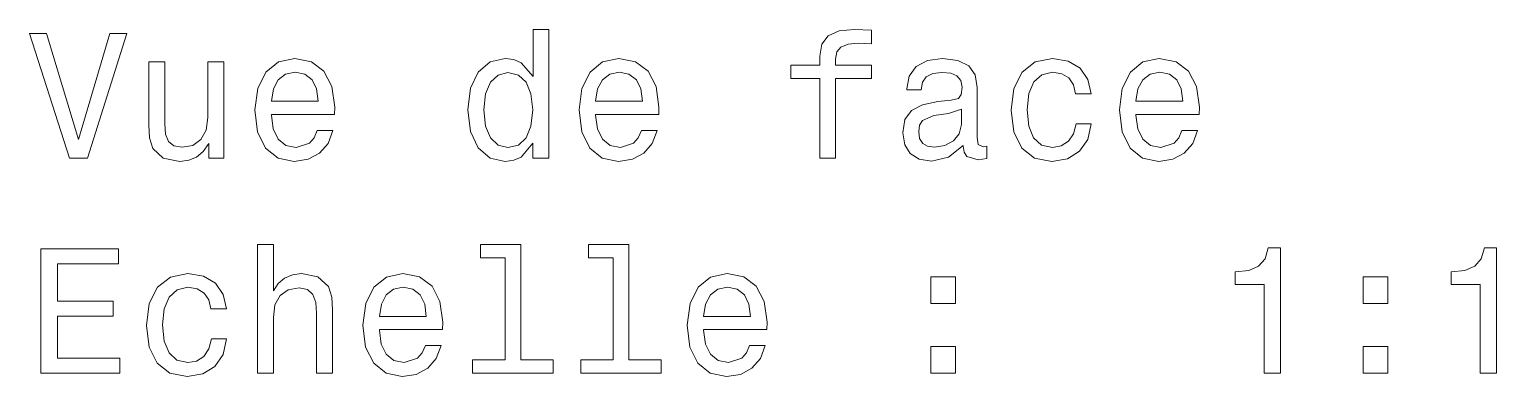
# Model space of a CAD drawing. Extents: x 415 to 970, y 249 to 591.
# Drawn here: x 604.54 to 645.76, y 382.12 to 391.88 of the extents above; entities that cross this region are included whole.
import ezdxf

# ---------------------------------------------------------------- set-up
doc = ezdxf.new("R2010")
doc.units = 0

msp = doc.modelspace()

# ---------------------------------------------------------------- linework, layer by layer
at = {"color": 7, "lineweight": 13}
for points in [[(606.8, 391.764), (605.923, 388.784), (605.02, 391.764), (604.541, 391.764), (605.671, 388.259), (606.175, 388.259), (607.279, 391.764)], [(618.687, 388.678), (618.687, 388.259), (619.131, 388.259), (619.131, 391.88), (618.692, 391.88), (618.692, 390.554), (618.354, 390.937), (618.148, 391.028), (617.911, 391.063), (617.482, 390.962), (617.149, 390.68), (616.932, 390.226), (616.857, 389.616), (616.932, 389.006), (617.149, 388.547), (617.482, 388.259), (617.911, 388.163), (618.148, 388.199), (618.359, 388.289)], [(626.746, 390.498), (626.746, 388.259), (627.19, 388.259), (627.19, 390.498), (628.199, 390.498), (628.199, 390.877), (627.19, 390.877), (627.19, 391.043), (627.225, 391.245), (627.341, 391.381), (627.538, 391.462), (627.821, 391.492), (628.199, 391.472), (628.199, 391.855), (627.72, 391.88), (627.286, 391.835), (626.983, 391.699), (626.802, 391.462), (626.746, 391.124), (626.746, 390.877), (625.934, 390.877), (625.934, 390.498)], [(610.003, 390.967), (609.559, 390.967), (609.559, 389.404), (609.509, 389.041), (609.362, 388.779), (609.135, 388.617), (608.838, 388.567), (608.601, 388.607), (608.45, 388.728), (608.364, 388.935), (608.344, 389.227), (608.344, 390.967), (607.9, 390.967), (607.9, 389.187), (607.915, 388.829), (608.011, 388.532), (608.303, 388.259), (608.772, 388.163), (609.024, 388.199), (609.241, 388.289), (609.428, 388.446), (609.579, 388.673), (609.579, 388.259), (610.003, 388.259)], [(611.339, 389.485), (613.115, 389.485), (613.12, 389.691), (613.039, 390.271), (612.817, 390.705), (612.464, 390.967), (611.995, 391.063), (611.536, 390.962), (611.183, 390.68), (610.956, 390.221), (610.875, 389.616), (610.951, 388.995), (611.178, 388.542), (611.526, 388.259), (611.98, 388.163), (612.373, 388.229), (612.696, 388.4), (612.933, 388.673), (613.069, 389.036), (612.63, 389.036), (612.54, 388.834), (612.408, 388.683), (612.035, 388.562), (611.748, 388.617), (611.531, 388.794), (611.39, 389.081), (611.339, 389.47)], [(620.447, 389.485), (622.223, 389.485), (622.228, 389.691), (622.147, 390.271), (621.925, 390.705), (621.572, 390.967), (621.103, 391.063), (620.644, 390.962), (620.291, 390.68), (620.064, 390.221), (619.983, 389.616), (620.059, 388.995), (620.286, 388.542), (620.634, 388.259), (621.088, 388.163), (621.481, 388.229), (621.804, 388.4), (622.041, 388.673), (622.177, 389.036), (621.738, 389.036), (621.648, 388.834), (621.517, 388.683), (621.143, 388.562), (620.856, 388.617), (620.639, 388.794), (620.498, 389.081), (620.447, 389.47)], [(630.776, 388.612), (630.776, 388.597), (630.801, 388.426), (630.877, 388.305), (631.194, 388.209), (631.442, 388.249), (631.442, 388.592), (631.336, 388.577), (631.194, 388.642), (631.169, 388.844), (631.169, 390.246), (631.109, 390.604), (630.932, 390.856), (630.625, 391.008), (630.191, 391.063), (629.767, 391.003), (629.455, 390.831), (629.258, 390.564), (629.192, 390.211), (629.192, 390.181), (629.591, 390.181), (629.626, 390.392), (629.737, 390.544), (629.919, 390.635), (630.176, 390.67), (630.423, 390.645), (630.599, 390.569), (630.705, 390.438), (630.741, 390.256), (630.72, 390.044), (630.64, 389.939), (630.438, 389.888), (630.06, 389.848), (629.626, 389.757), (629.318, 389.596), (629.137, 389.343), (629.081, 388.97), (629.132, 388.637), (629.288, 388.39), (629.54, 388.234), (629.888, 388.178), (630.357, 388.284)], [(633.928, 390.07), (634.367, 390.07), (634.276, 390.473), (634.059, 390.791), (633.721, 390.988), (633.282, 391.063), (632.798, 390.962), (632.43, 390.68), (632.198, 390.221), (632.117, 389.606), (632.193, 388.995), (632.42, 388.542), (632.778, 388.259), (633.267, 388.163), (633.701, 388.239), (634.039, 388.451), (634.271, 388.784), (634.372, 389.227), (633.948, 389.227), (633.872, 388.945), (633.731, 388.733), (633.529, 388.602), (633.282, 388.562), (632.975, 388.627), (632.753, 388.829), (632.617, 389.157), (632.571, 389.621), (632.617, 390.075), (632.758, 390.403), (632.985, 390.604), (633.282, 390.675), (633.545, 390.63), (633.741, 390.514), (633.872, 390.322)], [(635.627, 389.485), (637.403, 389.485), (637.408, 389.691), (637.327, 390.271), (637.105, 390.705), (636.752, 390.967), (636.283, 391.063), (635.824, 390.962), (635.471, 390.68), (635.244, 390.221), (635.164, 389.616), (635.239, 388.995), (635.466, 388.542), (635.814, 388.259), (636.268, 388.163), (636.661, 388.229), (636.984, 388.4), (637.221, 388.673), (637.357, 389.036), (636.919, 389.036), (636.828, 388.834), (636.697, 388.683), (636.323, 388.562), (636.036, 388.617), (635.819, 388.794), (635.678, 389.081), (635.627, 389.47)], [(611.339, 389.858), (611.395, 390.206), (611.531, 390.463), (611.738, 390.619), (612.01, 390.675), (612.277, 390.619), (612.484, 390.463), (612.61, 390.206), (612.656, 389.858)], [(617.986, 390.665), (618.279, 390.594), (618.501, 390.398), (618.632, 390.07), (618.682, 389.616), (618.632, 389.157), (618.501, 388.829), (618.279, 388.627), (617.986, 388.562), (617.709, 388.627), (617.497, 388.829), (617.356, 389.162), (617.31, 389.616), (617.356, 390.065), (617.497, 390.392), (617.709, 390.594)], [(620.447, 389.858), (620.503, 390.206), (620.639, 390.463), (620.846, 390.619), (621.118, 390.675), (621.385, 390.619), (621.592, 390.463), (621.718, 390.206), (621.764, 389.858)], [(635.627, 389.858), (635.683, 390.206), (635.819, 390.463), (636.026, 390.619), (636.298, 390.675), (636.565, 390.619), (636.772, 390.463), (636.898, 390.206), (636.944, 389.858)], [(630.725, 389.207), (630.665, 388.945), (630.504, 388.743), (630.261, 388.612), (629.964, 388.567), (629.772, 388.592), (629.636, 388.673), (629.55, 388.814), (629.525, 389.011), (629.545, 389.187), (629.626, 389.313), (629.949, 389.454), (630.357, 389.515), (630.725, 389.636)], [(610.951, 382.212), (611.395, 382.212), (611.395, 383.776), (611.44, 384.134), (611.586, 384.396), (611.813, 384.557), (612.116, 384.618), (612.358, 384.568), (612.509, 384.431), (612.585, 384.204), (612.61, 383.902), (612.61, 382.212), (613.054, 382.212), (613.054, 383.993), (613.034, 384.351), (612.943, 384.648), (612.646, 384.921), (612.182, 385.016), (611.929, 384.981), (611.712, 384.885), (611.531, 384.734), (611.395, 384.527), (611.395, 385.833), (610.951, 385.833)], [(617.906, 385.46), (617.906, 382.586), (616.993, 382.586), (616.993, 382.212), (619.257, 382.212), (619.257, 382.586), (618.349, 382.586), (618.349, 385.833), (617.21, 385.833), (617.21, 385.46)], [(620.942, 385.46), (620.942, 382.586), (620.029, 382.586), (620.029, 382.212), (622.293, 382.212), (622.293, 382.586), (621.385, 382.586), (621.385, 385.833), (620.246, 385.833), (620.246, 385.46)], [(604.864, 382.212), (607.083, 382.212), (607.083, 382.636), (605.328, 382.636), (605.328, 383.821), (606.891, 383.821), (606.891, 384.24), (605.328, 384.24), (605.328, 385.289), (607.042, 385.289), (607.042, 385.712), (604.864, 385.712)], [(639.228, 382.212), (639.687, 382.212), (639.687, 385.738), (639.344, 385.738), (639.254, 385.43), (639.072, 385.223), (638.795, 385.102), (638.411, 385.062), (638.411, 384.704), (639.228, 384.704)], [(645.3, 382.212), (645.759, 382.212), (645.759, 385.738), (645.416, 385.738), (645.326, 385.43), (645.144, 385.223), (644.867, 385.102), (644.483, 385.062), (644.483, 384.704), (645.3, 384.704)], [(609.64, 384.023), (610.078, 384.023), (609.988, 384.426), (609.771, 384.744), (609.433, 384.941), (608.994, 385.016), (608.51, 384.915), (608.142, 384.633), (607.91, 384.174), (607.829, 383.559), (607.905, 382.949), (608.132, 382.495), (608.49, 382.212), (608.979, 382.117), (609.413, 382.192), (609.751, 382.404), (609.983, 382.737), (610.083, 383.181), (609.66, 383.181), (609.584, 382.898), (609.443, 382.686), (609.241, 382.555), (608.994, 382.515), (608.687, 382.581), (608.465, 382.782), (608.328, 383.11), (608.283, 383.574), (608.328, 384.028), (608.47, 384.356), (608.697, 384.557), (608.994, 384.628), (609.256, 384.583), (609.453, 384.467), (609.584, 384.275)], [(614.375, 383.438), (616.151, 383.438), (616.156, 383.645), (616.075, 384.225), (615.853, 384.658), (615.5, 384.921), (615.031, 385.016), (614.572, 384.915), (614.219, 384.633), (613.992, 384.174), (613.911, 383.569), (613.987, 382.949), (614.214, 382.495), (614.562, 382.212), (615.016, 382.117), (615.409, 382.182), (615.732, 382.354), (615.969, 382.626), (616.105, 382.989), (615.666, 382.989), (615.576, 382.787), (615.444, 382.636), (615.071, 382.515), (614.784, 382.57), (614.567, 382.747), (614.426, 383.034), (614.375, 383.423)], [(623.483, 383.438), (625.259, 383.438), (625.264, 383.645), (625.183, 384.225), (624.961, 384.658), (624.608, 384.921), (624.139, 385.016), (623.68, 384.915), (623.327, 384.633), (623.1, 384.174), (623.019, 383.569), (623.095, 382.949), (623.322, 382.495), (623.67, 382.212), (624.124, 382.117), (624.517, 382.182), (624.84, 382.354), (625.077, 382.626), (625.213, 382.989), (624.774, 382.989), (624.684, 382.787), (624.553, 382.636), (624.179, 382.515), (623.892, 382.57), (623.675, 382.747), (623.534, 383.034), (623.483, 383.423)], [(614.375, 383.811), (614.431, 384.159), (614.567, 384.416), (614.774, 384.573), (615.046, 384.628), (615.313, 384.573), (615.52, 384.416), (615.646, 384.159), (615.692, 383.811)], [(623.483, 383.811), (623.539, 384.159), (623.675, 384.416), (623.882, 384.573), (624.154, 384.628), (624.421, 384.573), (624.628, 384.416), (624.754, 384.159), (624.8, 383.811)], [(629.863, 384.169), (630.559, 384.169), (630.559, 384.921), (629.863, 384.921)], [(642.007, 384.169), (642.703, 384.169), (642.703, 384.921), (642.007, 384.921)], [(629.863, 382.212), (630.559, 382.212), (630.559, 382.964), (629.863, 382.964)], [(642.007, 382.212), (642.703, 382.212), (642.703, 382.964), (642.007, 382.964)]]:
    msp.add_lwpolyline(points, close=True, dxfattribs=at)

doc.saveas('drawing.dxf')
